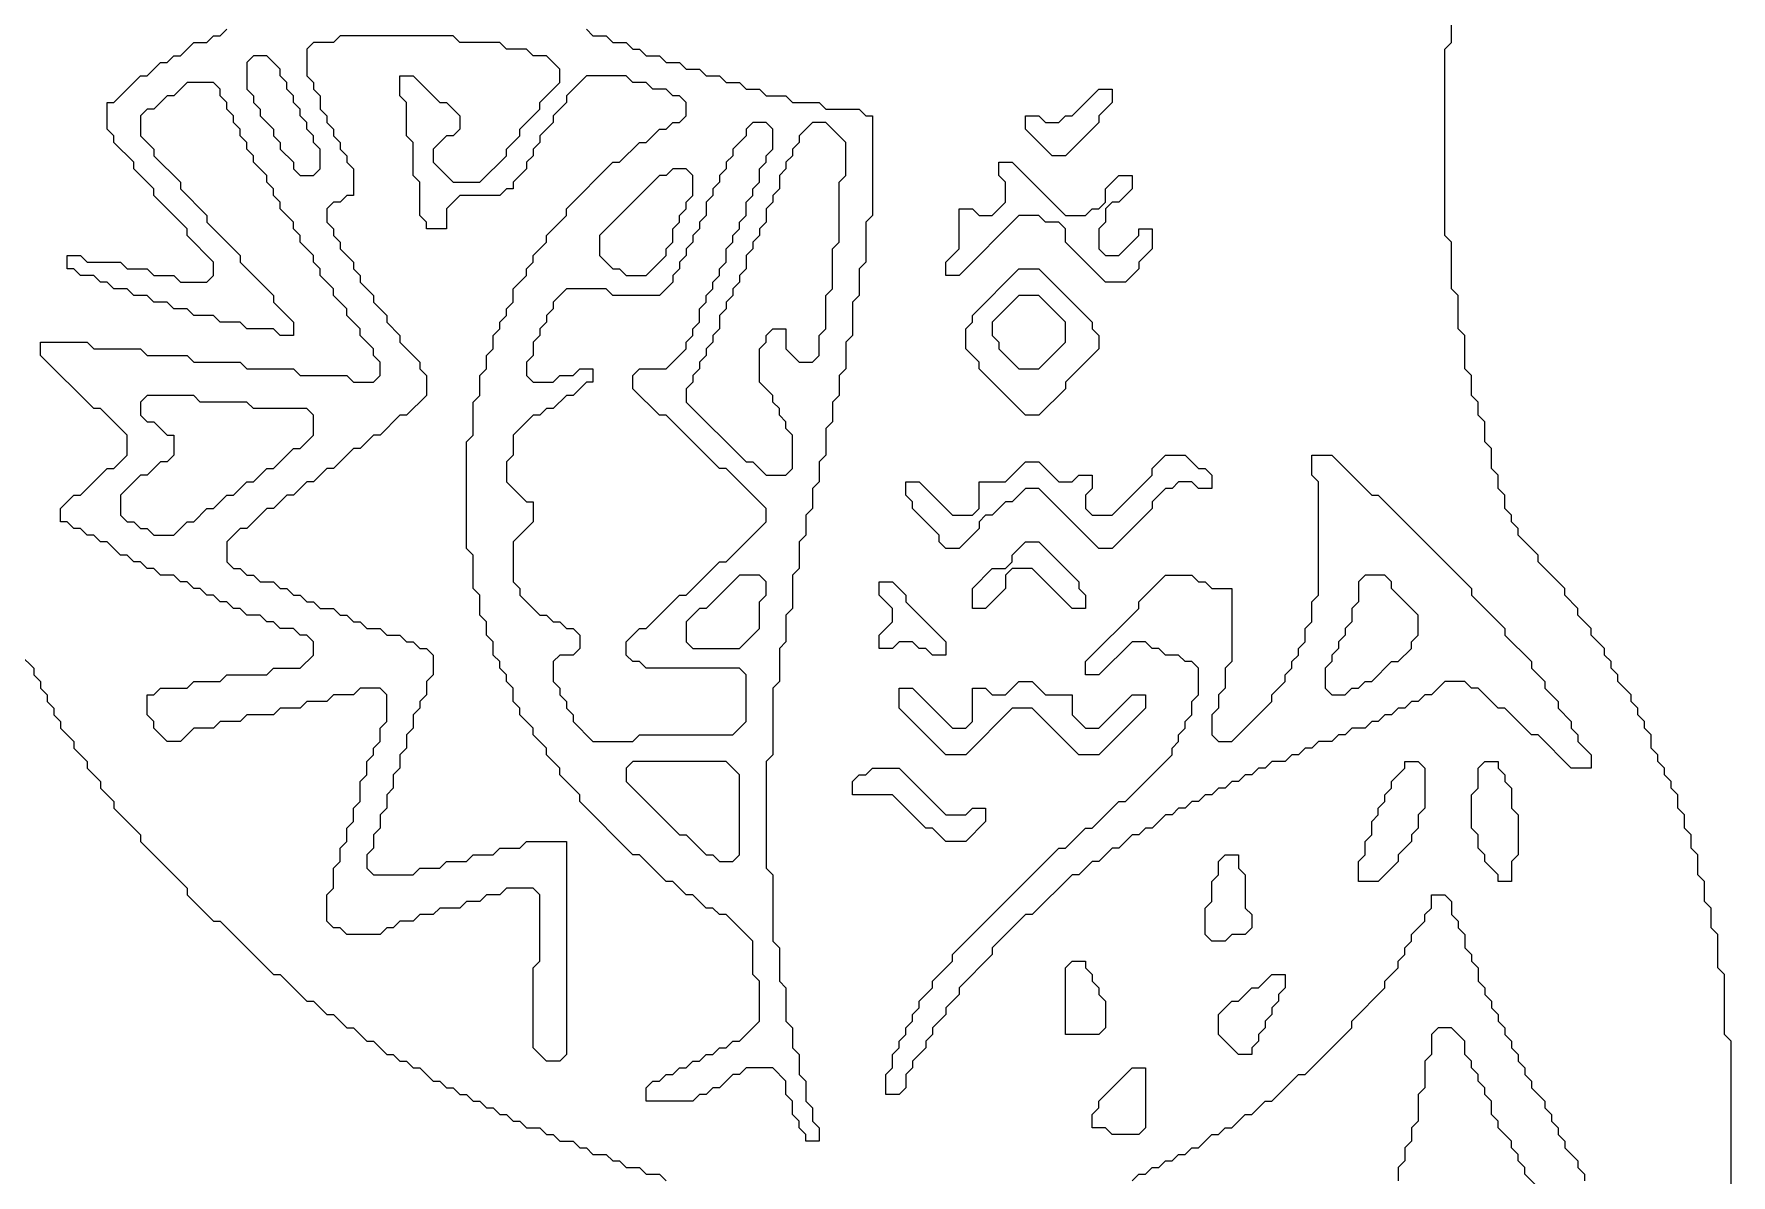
# Model space of a CAD drawing. Header units: metres. Extents: x 0 to 582, y 0 to 511.
# Drawn here: x 195 to 450, y 182.9 to 354.3 of the extents above; entities that cross this region are included whole.
import ezdxf

# ---------------------------------------------------------------- set-up
doc = ezdxf.new("R2010")
doc.units = ezdxf.units.M

msp = doc.modelspace()

# ---------------------------------------------------------------- linework, layer by layer
for points in [[(450, 179), (450, 203), (450, 203), (449, 204), (449, 204), (449, 213), (449, 213), (448, 214), (448, 214), (448, 219), (448, 219), (447, 220), (447, 220), (447, 223), (447, 223), (446, 224), (446, 224), (446, 227), (446, 227), (445, 228), (445, 228), (445, 231), (445, 231), (444, 232), (444, 232), (444, 234), (444, 234), (443, 235), (443, 235), (443, 237), (443, 237), (442, 238), (442, 238), (442, 240), (442, 240), (441, 241), (441, 241), (441, 242), (441, 242), (440, 243), (440, 243), (440, 244), (440, 244), (439, 245), (439, 245), (439, 246), (439, 246), (438, 247), (438, 247), (438, 249), (438, 249), (437, 250), (437, 250), (437, 251), (437, 251), (436, 252), (436, 252), (436, 253), (436, 253), (435, 254), (435, 254), (435, 255), (435, 255), (433, 257), (433, 257), (433, 258), (433, 258), (432, 259), (432, 259), (432, 260), (432, 260), (431, 261), (431, 261), (431, 262), (431, 262), (429, 264), (429, 264), (429, 265), (429, 265), (427, 267), (427, 267), (427, 268), (427, 268), (425, 270), (425, 270), (425, 271), (425, 271), (421, 275), (421, 275), (421, 276), (421, 276), (418, 279), (418, 279), (418, 280), (418, 280), (417, 281), (417, 281), (417, 282), (417, 282), (416, 283), (416, 283), (416, 285), (416, 285), (415, 286), (415, 286), (415, 288), (415, 288), (414, 289), (414, 289), (414, 292), (414, 292), (413, 293), (413, 293), (413, 296), (413, 296), (412, 297), (412, 297), (412, 299), (412, 299), (411, 300), (411, 300), (411, 303), (411, 303), (410, 304), (410, 304), (410, 309), (410, 309), (409, 310), (409, 310), (409, 315), (409, 315), (408, 316), (408, 316), (408, 323), (408, 323), (407, 324), (407, 324), (407, 352), (407, 352), (408, 353), (408, 353), (408, 359)], [(311, 188), (311, 189), (311, 189), (310, 190), (310, 190), (310, 191), (310, 191), (309, 192), (309, 192), (309, 194), (309, 194), (308, 195), (308, 195), (308, 197), (308, 197), (306, 199), (306, 199), (302, 199), (302, 199), (301, 198), (301, 198), (300, 198), (300, 198), (298, 196), (298, 196), (297, 196), (297, 196), (296, 195), (296, 195), (295, 195), (295, 195), (294, 194), (294, 194), (287, 194), (287, 194), (287, 196), (287, 196), (288, 197), (288, 197), (289, 197), (289, 197), (290, 198), (290, 198), (291, 198), (291, 198), (292, 199), (292, 199), (293, 199), (293, 199), (294, 200), (294, 200), (295, 200), (295, 200), (296, 201), (296, 201), (297, 201), (297, 201), (298, 202), (298, 202), (299, 202), (299, 202), (300, 203), (300, 203), (301, 203), (301, 203), (304, 206), (304, 206), (304, 212), (304, 212), (303, 213), (303, 213), (303, 218), (303, 218), (299, 222), (299, 222), (298, 222), (298, 222), (297, 223), (297, 223), (296, 223), (296, 223), (294, 225), (294, 225), (293, 225), (293, 225), (291, 227), (291, 227), (290, 227), (290, 227), (286, 231), (286, 231), (285, 231), (285, 231), (277, 239), (277, 239), (277, 240), (277, 240), (274, 243), (274, 243), (274, 244), (274, 244), (272, 246), (272, 246), (272, 247), (272, 247), (270, 249), (270, 249), (270, 250), (270, 250), (268, 252), (268, 252), (268, 253), (268, 253), (267, 254), (267, 254), (267, 256), (267, 256), (266, 257), (266, 257), (266, 258), (266, 258), (265, 259), (265, 259), (265, 260), (265, 260), (264, 261), (264, 261), (264, 263), (264, 263), (263, 264), (263, 264), (263, 266), (263, 266), (262, 267), (262, 267), (262, 270), (262, 270), (261, 271), (261, 271), (261, 276), (261, 276), (260, 277), (260, 277), (260, 293), (260, 293), (261, 294), (261, 294), (261, 299), (261, 299), (262, 300), (262, 300), (262, 303), (262, 303), (263, 304), (263, 304), (263, 306), (263, 306), (264, 307), (264, 307), (264, 309), (264, 309), (265, 310), (265, 310), (265, 311), (265, 311), (266, 312), (266, 312), (266, 313), (266, 313), (267, 314), (267, 314), (267, 316), (267, 316), (269, 318), (269, 318), (269, 319), (269, 319), (270, 320), (270, 320), (270, 321), (270, 321), (272, 323), (272, 323), (272, 324), (272, 324), (275, 327), (275, 327), (275, 328), (275, 328), (282, 335), (282, 335), (283, 335), (283, 335), (286, 338), (286, 338), (287, 338), (287, 338), (289, 340), (289, 340), (290, 340), (290, 340), (291, 341), (291, 341), (292, 341), (292, 341), (293, 342), (293, 342), (293, 344), (293, 344), (292, 345), (292, 345), (291, 345), (291, 345), (290, 346), (290, 346), (288, 346), (288, 346), (287, 347), (287, 347), (285, 347), (285, 347), (284, 348), (284, 348), (278, 348), (278, 348), (275, 345), (275, 345), (275, 344), (275, 344), (273, 342), (273, 342), (273, 341), (273, 341), (271, 339), (271, 339), (271, 338), (271, 338), (270, 337), (270, 337), (270, 336), (270, 336), (269, 335), (269, 335), (269, 334), (269, 334), (267, 332), (267, 332), (267, 331), (267, 331), (266, 331), (266, 331), (265, 330), (265, 330), (259, 330), (259, 330), (257, 328), (257, 328), (257, 325), (257, 325), (254, 325), (254, 325), (254, 326), (254, 326), (253, 327), (253, 327), (253, 332), (253, 332), (252, 333), (252, 333), (252, 338), (252, 338), (251, 339), (251, 339), (251, 344), (251, 344), (250, 345), (250, 345), (250, 348), (250, 348), (252, 348), (252, 348), (256, 344), (256, 344), (257, 344), (257, 344), (259, 342), (259, 342), (259, 340), (259, 340), (258, 339), (258, 339), (257, 339), (257, 339), (255, 337), (255, 337), (255, 335), (255, 335), (258, 332), (258, 332), (262, 332), (262, 332), (266, 336), (266, 336), (266, 337), (266, 337), (268, 339), (268, 339), (268, 340), (268, 340), (271, 343), (271, 343), (271, 344), (271, 344), (274, 347), (274, 347), (274, 349), (274, 349), (272, 351), (272, 351), (270, 351), (270, 351), (269, 352), (269, 352), (266, 352), (266, 352), (265, 353), (265, 353), (259, 353), (259, 353), (258, 354), (258, 354), (241, 354), (241, 354), (240, 353), (240, 353), (237, 353), (237, 353), (236, 352), (236, 352), (236, 348), (236, 348), (237, 347), (237, 347), (237, 346), (237, 346), (238, 345), (238, 345), (238, 343), (238, 343), (239, 342), (239, 342), (239, 341), (239, 341), (240, 340), (240, 340), (240, 339), (240, 339), (241, 338), (241, 338), (241, 337), (241, 337), (242, 336), (242, 336), (242, 335), (242, 335), (243, 334), (243, 334), (243, 330), (243, 330), (242, 330), (242, 330), (241, 329), (241, 329), (240, 329), (240, 329), (239, 328), (239, 328), (239, 326), (239, 326), (240, 325), (240, 325), (240, 324), (240, 324), (241, 323), (241, 323), (241, 322), (241, 322), (243, 320), (243, 320), (243, 319), (243, 319), (244, 318), (244, 318), (244, 317), (244, 317), (246, 315), (246, 315), (246, 314), (246, 314), (248, 312), (248, 312), (248, 311), (248, 311), (250, 309), (250, 309), (250, 308), (250, 308), (253, 305), (253, 305), (253, 304), (253, 304), (254, 303), (254, 303), (254, 300), (254, 300), (251, 297), (251, 297), (250, 297), (250, 297), (247, 294), (247, 294), (246, 294), (246, 294), (244, 292), (244, 292), (243, 292), (243, 292), (240, 289), (240, 289), (239, 289), (239, 289), (237, 287), (237, 287), (236, 287), (236, 287), (234, 285), (234, 285), (233, 285), (233, 285), (231, 283), (231, 283), (230, 283), (230, 283), (227, 280), (227, 280), (226, 280), (226, 280), (224, 278), (224, 278), (224, 275), (224, 275), (225, 274), (225, 274), (226, 274), (226, 274), (227, 273), (227, 273), (228, 273), (228, 273), (229, 272), (229, 272), (231, 272), (231, 272), (232, 271), (232, 271), (233, 271), (233, 271), (234, 270), (234, 270), (235, 270), (235, 270), (236, 269), (236, 269), (237, 269), (237, 269), (238, 268), (238, 268), (240, 268), (240, 268), (241, 267), (241, 267), (242, 267), (242, 267), (243, 266), (243, 266), (244, 266), (244, 266), (245, 265), (245, 265), (247, 265), (247, 265), (248, 264), (248, 264), (250, 264), (250, 264), (251, 263), (251, 263), (252, 263), (252, 263), (253, 262), (253, 262), (254, 262), (254, 262), (255, 261), (255, 261), (255, 258), (255, 258), (254, 257), (254, 257), (254, 255), (254, 255), (253, 254), (253, 254), (253, 253), (253, 253), (252, 252), (252, 252), (252, 250), (252, 250), (251, 249), (251, 249), (251, 247), (251, 247), (250, 246), (250, 246), (250, 244), (250, 244), (249, 243), (249, 243), (249, 241), (249, 241), (248, 240), (248, 240), (248, 238), (248, 238), (247, 237), (247, 237), (247, 235), (247, 235), (246, 234), (246, 234), (246, 232), (246, 232), (245, 231), (245, 231), (245, 229), (245, 229), (246, 228), (246, 228), (252, 228), (252, 228), (253, 229), (253, 229), (256, 229), (256, 229), (257, 230), (257, 230), (260, 230), (260, 230), (261, 231), (261, 231), (264, 231), (264, 231), (265, 232), (265, 232), (268, 232), (268, 232), (269, 233), (269, 233), (275, 233), (275, 233), (275, 201), (275, 201), (274, 200), (274, 200), (272, 200), (272, 200), (270, 202), (270, 202), (270, 214), (270, 214), (271, 215), (271, 215), (271, 225), (271, 225), (270, 226), (270, 226), (266, 226), (266, 226), (265, 225), (265, 225), (263, 225), (263, 225), (262, 224), (262, 224), (260, 224), (260, 224), (259, 223), (259, 223), (256, 223), (256, 223), (255, 222), (255, 222), (253, 222), (253, 222), (252, 221), (252, 221), (250, 221), (250, 221), (249, 220), (249, 220), (248, 220), (248, 220), (247, 219), (247, 219), (242, 219), (242, 219), (241, 220), (241, 220), (240, 220), (240, 220), (239, 221), (239, 221), (239, 225), (239, 225), (240, 226), (240, 226), (240, 229), (240, 229), (241, 230), (241, 230), (241, 232), (241, 232), (242, 233), (242, 233), (242, 235), (242, 235), (243, 236), (243, 236), (243, 238), (243, 238), (244, 239), (244, 239), (244, 242), (244, 242), (245, 243), (245, 243), (245, 245), (245, 245), (246, 246), (246, 246), (246, 247), (246, 247), (247, 248), (247, 248), (247, 250), (247, 250), (248, 251), (248, 251), (248, 255), (248, 255), (247, 256), (247, 256), (244, 256), (244, 256), (243, 255), (243, 255), (240, 255), (240, 255), (239, 254), (239, 254), (236, 254), (236, 254), (235, 253), (235, 253), (232, 253), (232, 253), (231, 252), (231, 252), (227, 252), (227, 252), (226, 251), (226, 251), (223, 251), (223, 251), (222, 250), (222, 250), (219, 250), (219, 250), (217, 248), (217, 248), (215, 248), (215, 248), (213, 250), (213, 250), (213, 251), (213, 251), (212, 252), (212, 252), (212, 255), (212, 255), (213, 255), (213, 255), (214, 256), (214, 256), (218, 256), (218, 256), (219, 257), (219, 257), (223, 257), (223, 257), (224, 258), (224, 258), (230, 258), (230, 258), (231, 259), (231, 259), (235, 259), (235, 259), (237, 261), (237, 261), (237, 263), (237, 263), (236, 264), (236, 264), (235, 264), (235, 264), (234, 265), (234, 265), (232, 265), (232, 265), (231, 266), (231, 266), (230, 266), (230, 266), (229, 267), (229, 267), (227, 267), (227, 267), (226, 268), (226, 268), (225, 268), (225, 268), (224, 269), (224, 269), (223, 269), (223, 269), (222, 270), (222, 270), (221, 270), (221, 270), (220, 271), (220, 271), (219, 271), (219, 271), (218, 272), (218, 272), (217, 272), (217, 272), (216, 273), (216, 273), (214, 273), (214, 273), (213, 274), (213, 274), (212, 274), (212, 274), (211, 275), (211, 275), (210, 275), (210, 275), (209, 276), (209, 276), (208, 276), (208, 276), (206, 278), (206, 278), (205, 278), (205, 278), (204, 279), (204, 279), (203, 279), (203, 279), (202, 280), (202, 280), (201, 280), (201, 280), (200, 281), (200, 281), (199, 281), (199, 281), (199, 283), (199, 283), (201, 285), (201, 285), (202, 285), (202, 285), (206, 289), (206, 289), (207, 289), (207, 289), (209, 291), (209, 291), (209, 294), (209, 294), (205, 298), (205, 298), (204, 298), (204, 298), (196, 306), (196, 306), (196, 308), (196, 308), (203, 308), (203, 308), (204, 307), (204, 307), (211, 307), (211, 307), (212, 306), (212, 306), (218, 306), (218, 306), (219, 305), (219, 305), (226, 305), (226, 305), (227, 304), (227, 304), (234, 304), (234, 304), (235, 303), (235, 303), (242, 303), (242, 303), (243, 302), (243, 302), (246, 302), (246, 302), (247, 303), (247, 303), (247, 305), (247, 305), (246, 306), (246, 306), (246, 307), (246, 307), (244, 309), (244, 309), (244, 310), (244, 310), (242, 312), (242, 312), (242, 313), (242, 313), (240, 315), (240, 315), (240, 316), (240, 316), (238, 318), (238, 318), (238, 319), (238, 319), (237, 320), (237, 320), (237, 321), (237, 321), (235, 323), (235, 323), (235, 324), (235, 324), (234, 325), (234, 325), (234, 326), (234, 326), (232, 328), (232, 328), (232, 329), (232, 329), (231, 330), (231, 330), (231, 331), (231, 331), (230, 332), (230, 332), (230, 333), (230, 333), (228, 335), (228, 335), (228, 336), (228, 336), (227, 337), (227, 337), (227, 338), (227, 338), (226, 339), (226, 339), (226, 340), (226, 340), (225, 341), (225, 341), (225, 342), (225, 342), (224, 343), (224, 343), (224, 344), (224, 344), (223, 345), (223, 345), (223, 346), (223, 346), (222, 347), (222, 347), (218, 347), (218, 347), (216, 345), (216, 345), (215, 345), (215, 345), (213, 343), (213, 343), (212, 343), (212, 343), (211, 342), (211, 342), (211, 339), (211, 339), (213, 337), (213, 337), (213, 336), (213, 336), (217, 332), (217, 332), (217, 331), (217, 331), (221, 327), (221, 327), (221, 326), (221, 326), (226, 321), (226, 321), (226, 320), (226, 320), (231, 315), (231, 315), (231, 314), (231, 314), (234, 311), (234, 311), (234, 309), (234, 309), (232, 309), (232, 309), (231, 310), (231, 310), (227, 310), (227, 310), (226, 311), (226, 311), (223, 311), (223, 311), (222, 312), (222, 312), (219, 312), (219, 312), (218, 313), (218, 313), (216, 313), (216, 313), (215, 314), (215, 314), (213, 314), (213, 314), (212, 315), (212, 315), (210, 315), (210, 315), (209, 316), (209, 316), (207, 316), (207, 316), (206, 317), (206, 317), (205, 317), (205, 317), (204, 318), (204, 318), (202, 318), (202, 318), (201, 319), (201, 319), (200, 319), (200, 319), (200, 321), (200, 321), (202, 321), (202, 321), (203, 320), (203, 320), (208, 320), (208, 320), (209, 319), (209, 319), (212, 319), (212, 319), (213, 318), (213, 318), (216, 318), (216, 318), (217, 317), (217, 317), (221, 317), (221, 317), (222, 318), (222, 318), (222, 320), (222, 320), (218, 324), (218, 324), (218, 325), (218, 325), (213, 330), (213, 330), (213, 331), (213, 331), (210, 334), (210, 334), (210, 335), (210, 335), (207, 338), (207, 338), (207, 339), (207, 339), (206, 340), (206, 340), (206, 344), (206, 344), (207, 344), (207, 344), (211, 348), (211, 348), (212, 348), (212, 348), (214, 350), (214, 350), (215, 350), (215, 350), (216, 351), (216, 351), (217, 351), (217, 351), (219, 353), (219, 353), (221, 353), (221, 353), (222, 354), (222, 354), (223, 354), (223, 354), (224, 355)], [(278, 355), (279, 354), (279, 354), (281, 354), (281, 354), (282, 353), (282, 353), (284, 353), (284, 353), (285, 352), (285, 352), (286, 352), (286, 352), (287, 351), (287, 351), (289, 351), (289, 351), (290, 350), (290, 350), (292, 350), (292, 350), (293, 349), (293, 349), (295, 349), (295, 349), (296, 348), (296, 348), (298, 348), (298, 348), (299, 347), (299, 347), (301, 347), (301, 347), (302, 346), (302, 346), (304, 346), (304, 346), (305, 345), (305, 345), (308, 345), (308, 345), (309, 344), (309, 344), (313, 344), (313, 344), (314, 343), (314, 343), (319, 343), (319, 343), (320, 342), (320, 342), (321, 342), (321, 342), (321, 327), (321, 327), (320, 326), (320, 326), (320, 320), (320, 320), (319, 319), (319, 319), (319, 315), (319, 315), (318, 314), (318, 314), (318, 309), (318, 309), (317, 308), (317, 308), (317, 304), (317, 304), (316, 303), (316, 303), (316, 300), (316, 300), (315, 299), (315, 299), (315, 296), (315, 296), (314, 295), (314, 295), (314, 291), (314, 291), (313, 290), (313, 290), (313, 287), (313, 287), (312, 286), (312, 286), (312, 283), (312, 283), (311, 282), (311, 282), (311, 279), (311, 279), (310, 278), (310, 278), (310, 274), (310, 274), (309, 273), (309, 273), (309, 268), (309, 268), (308, 267), (308, 267), (308, 263), (308, 263), (307, 262), (307, 262), (307, 257), (307, 257), (306, 256), (306, 256), (306, 246), (306, 246), (305, 245), (305, 245), (305, 229), (305, 229), (306, 228), (306, 228), (306, 218), (306, 218), (307, 217), (307, 217), (307, 212), (307, 212), (308, 211), (308, 211), (308, 206), (308, 206), (309, 205), (309, 205), (309, 202), (309, 202), (310, 201), (310, 201), (310, 198), (310, 198), (311, 197), (311, 197), (311, 194), (311, 194), (312, 193), (312, 193), (312, 191), (312, 191), (313, 190), (313, 190), (313, 188), (313, 188), (311, 188)], [(234, 334), (235, 333), (235, 333), (237, 333), (237, 333), (238, 334), (238, 334), (238, 337), (238, 337), (237, 338), (237, 338), (237, 339), (237, 339), (236, 340), (236, 340), (236, 341), (236, 341), (235, 342), (235, 342), (235, 343), (235, 343), (234, 344), (234, 344), (234, 345), (234, 345), (233, 346), (233, 346), (233, 347), (233, 347), (232, 348), (232, 348), (232, 349), (232, 349), (230, 351), (230, 351), (228, 351), (228, 351), (227, 350), (227, 350), (227, 346), (227, 346), (228, 345), (228, 345), (228, 344), (228, 344), (229, 343), (229, 343), (229, 342), (229, 342), (231, 340), (231, 340), (231, 339), (231, 339), (232, 338), (232, 338), (232, 337), (232, 337), (234, 335), (234, 335), (234, 334)], [(348, 336), (344, 340), (344, 340), (344, 342), (344, 342), (346, 342), (346, 342), (347, 341), (347, 341), (349, 341), (349, 341), (350, 342), (350, 342), (351, 342), (351, 342), (355, 346), (355, 346), (357, 346), (357, 346), (357, 344), (357, 344), (355, 342), (355, 342), (355, 341), (355, 341), (350, 336), (350, 336), (348, 336)], [(279, 248), (285, 248), (285, 248), (286, 249), (286, 249), (300, 249), (300, 249), (302, 251), (302, 251), (302, 258), (302, 258), (301, 259), (301, 259), (287, 259), (287, 259), (286, 260), (286, 260), (285, 260), (285, 260), (284, 261), (284, 261), (284, 263), (284, 263), (286, 265), (286, 265), (287, 265), (287, 265), (292, 270), (292, 270), (293, 270), (293, 270), (298, 275), (298, 275), (299, 275), (299, 275), (305, 281), (305, 281), (305, 283), (305, 283), (299, 289), (299, 289), (298, 289), (298, 289), (290, 297), (290, 297), (289, 297), (289, 297), (285, 301), (285, 301), (285, 303), (285, 303), (286, 304), (286, 304), (290, 304), (290, 304), (293, 307), (293, 307), (293, 308), (293, 308), (294, 309), (294, 309), (294, 310), (294, 310), (295, 311), (295, 311), (295, 313), (295, 313), (296, 314), (296, 314), (296, 315), (296, 315), (297, 316), (297, 316), (297, 317), (297, 317), (298, 318), (298, 318), (298, 319), (298, 319), (299, 320), (299, 320), (299, 322), (299, 322), (300, 323), (300, 323), (300, 324), (300, 324), (301, 325), (301, 325), (301, 326), (301, 326), (302, 327), (302, 327), (302, 329), (302, 329), (303, 330), (303, 330), (303, 331), (303, 331), (304, 332), (304, 332), (304, 334), (304, 334), (305, 335), (305, 335), (305, 336), (305, 336), (306, 337), (306, 337), (306, 340), (306, 340), (305, 341), (305, 341), (303, 341), (303, 341), (302, 340), (302, 340), (302, 339), (302, 339), (300, 337), (300, 337), (300, 336), (300, 336), (299, 335), (299, 335), (299, 334), (299, 334), (298, 333), (298, 333), (298, 332), (298, 332), (297, 331), (297, 331), (297, 330), (297, 330), (296, 329), (296, 329), (296, 327), (296, 327), (295, 326), (295, 326), (295, 325), (295, 325), (294, 324), (294, 324), (294, 323), (294, 323), (293, 322), (293, 322), (293, 321), (293, 321), (292, 320), (292, 320), (292, 319), (292, 319), (291, 318), (291, 318), (291, 317), (291, 317), (289, 315), (289, 315), (282, 315), (282, 315), (281, 316), (281, 316), (275, 316), (275, 316), (273, 314), (273, 314), (273, 313), (273, 313), (272, 312), (272, 312), (272, 311), (272, 311), (271, 310), (271, 310), (271, 309), (271, 309), (270, 308), (270, 308), (270, 306), (270, 306), (269, 305), (269, 305), (269, 303), (269, 303), (270, 302), (270, 302), (273, 302), (273, 302), (274, 303), (274, 303), (276, 303), (276, 303), (277, 304), (277, 304), (279, 304), (279, 304), (279, 302), (279, 302), (278, 302), (278, 302), (276, 300), (276, 300), (275, 300), (275, 300), (273, 298), (273, 298), (272, 298), (272, 298), (271, 297), (271, 297), (270, 297), (270, 297), (267, 294), (267, 294), (267, 291), (267, 291), (266, 290), (266, 290), (266, 287), (266, 287), (269, 284), (269, 284), (270, 284), (270, 284), (270, 281), (270, 281), (267, 278), (267, 278), (267, 272), (267, 272), (268, 271), (268, 271), (268, 270), (268, 270), (271, 267), (271, 267), (272, 267), (272, 267), (273, 266), (273, 266), (274, 266), (274, 266), (275, 265), (275, 265), (276, 265), (276, 265), (277, 264), (277, 264), (277, 262), (277, 262), (276, 261), (276, 261), (274, 261), (274, 261), (273, 260), (273, 260), (273, 257), (273, 257), (274, 256), (274, 256), (274, 255), (274, 255), (275, 254), (275, 254), (275, 253), (275, 253), (276, 252), (276, 252), (276, 251), (276, 251), (279, 248)], [(305, 288), (308, 288), (308, 288), (309, 289), (309, 289), (309, 294), (309, 294), (308, 295), (308, 295), (308, 296), (308, 296), (307, 297), (307, 297), (307, 298), (307, 298), (306, 299), (306, 299), (306, 300), (306, 300), (304, 302), (304, 302), (304, 307), (304, 307), (305, 308), (305, 308), (305, 309), (305, 309), (306, 310), (306, 310), (308, 310), (308, 310), (308, 307), (308, 307), (310, 305), (310, 305), (312, 305), (312, 305), (313, 306), (313, 306), (313, 309), (313, 309), (314, 310), (314, 310), (314, 315), (314, 315), (315, 316), (315, 316), (315, 322), (315, 322), (316, 323), (316, 323), (316, 332), (316, 332), (317, 333), (317, 333), (317, 338), (317, 338), (314, 341), (314, 341), (312, 341), (312, 341), (310, 339), (310, 339), (310, 338), (310, 338), (309, 337), (309, 337), (309, 336), (309, 336), (308, 335), (308, 335), (308, 334), (308, 334), (307, 333), (307, 333), (307, 331), (307, 331), (306, 330), (306, 330), (306, 329), (306, 329), (305, 328), (305, 328), (305, 326), (305, 326), (304, 325), (304, 325), (304, 324), (304, 324), (303, 323), (303, 323), (303, 322), (303, 322), (302, 321), (302, 321), (302, 319), (302, 319), (301, 318), (301, 318), (301, 317), (301, 317), (300, 316), (300, 316), (300, 315), (300, 315), (299, 314), (299, 314), (299, 313), (299, 313), (298, 312), (298, 312), (298, 310), (298, 310), (297, 309), (297, 309), (297, 308), (297, 308), (296, 307), (296, 307), (296, 306), (296, 306), (295, 305), (295, 305), (295, 304), (295, 304), (294, 303), (294, 303), (294, 302), (294, 302), (293, 301), (293, 301), (293, 299), (293, 299), (302, 290), (302, 290), (303, 290), (303, 290), (305, 288)], [(356, 317), (350, 323), (350, 323), (350, 325), (350, 325), (349, 326), (349, 326), (347, 326), (347, 326), (346, 327), (346, 327), (343, 327), (343, 327), (334, 318), (334, 318), (332, 318), (332, 318), (332, 320), (332, 320), (334, 322), (334, 322), (334, 328), (334, 328), (336, 328), (336, 328), (337, 327), (337, 327), (339, 327), (339, 327), (341, 329), (341, 329), (341, 332), (341, 332), (340, 333), (340, 333), (340, 335), (340, 335), (342, 335), (342, 335), (350, 327), (350, 327), (353, 327), (353, 327), (354, 328), (354, 328), (355, 328), (355, 328), (356, 329), (356, 329), (356, 331), (356, 331), (358, 333), (358, 333), (360, 333), (360, 333), (360, 331), (360, 331), (358, 329), (358, 329), (357, 329), (357, 329), (356, 328), (356, 328), (356, 326), (356, 326), (355, 325), (355, 325), (355, 322), (355, 322), (356, 321), (356, 321), (358, 321), (358, 321), (361, 324), (361, 324), (361, 325), (361, 325), (363, 325), (363, 325), (363, 322), (363, 322), (361, 320), (361, 320), (361, 319), (361, 319), (359, 317), (359, 317), (356, 317)], [(283, 319), (284, 318), (284, 318), (287, 318), (287, 318), (290, 321), (290, 321), (290, 322), (290, 322), (291, 323), (291, 323), (291, 325), (291, 325), (292, 326), (292, 326), (292, 327), (292, 327), (293, 328), (293, 328), (293, 329), (293, 329), (294, 330), (294, 330), (294, 333), (294, 333), (293, 334), (293, 334), (291, 334), (291, 334), (290, 333), (290, 333), (289, 333), (289, 333), (280, 324), (280, 324), (280, 321), (280, 321), (282, 319), (282, 319), (283, 319)], [(344, 297), (337, 304), (337, 304), (337, 305), (337, 305), (335, 307), (335, 307), (335, 310), (335, 310), (336, 311), (336, 311), (336, 312), (336, 312), (343, 319), (343, 319), (346, 319), (346, 319), (354, 311), (354, 311), (354, 310), (354, 310), (355, 309), (355, 309), (355, 307), (355, 307), (350, 302), (350, 302), (350, 301), (350, 301), (346, 297), (346, 297), (344, 297)], [(343, 304), (346, 304), (346, 304), (350, 308), (350, 308), (350, 311), (350, 311), (346, 315), (346, 315), (343, 315), (343, 315), (339, 311), (339, 311), (339, 309), (339, 309), (340, 308), (340, 308), (340, 307), (340, 307), (343, 304)], [(212, 280), (213, 279), (213, 279), (216, 279), (216, 279), (218, 281), (218, 281), (219, 281), (219, 281), (221, 283), (221, 283), (222, 283), (222, 283), (224, 285), (224, 285), (225, 285), (225, 285), (227, 287), (227, 287), (228, 287), (228, 287), (230, 289), (230, 289), (231, 289), (231, 289), (234, 292), (234, 292), (235, 292), (235, 292), (237, 294), (237, 294), (237, 297), (237, 297), (236, 298), (236, 298), (228, 298), (228, 298), (227, 299), (227, 299), (220, 299), (220, 299), (219, 300), (219, 300), (212, 300), (212, 300), (211, 299), (211, 299), (211, 297), (211, 297), (212, 296), (212, 296), (213, 296), (213, 296), (215, 294), (215, 294), (216, 294), (216, 294), (216, 291), (216, 291), (215, 290), (215, 290), (214, 290), (214, 290), (212, 288), (212, 288), (211, 288), (211, 288), (208, 285), (208, 285), (208, 282), (208, 282), (209, 281), (209, 281), (210, 281), (210, 281), (211, 280), (211, 280), (212, 280)], [(323, 195), (323, 198), (323, 198), (324, 199), (324, 199), (324, 201), (324, 201), (325, 202), (325, 202), (325, 203), (325, 203), (326, 204), (326, 204), (326, 205), (326, 205), (327, 206), (327, 206), (327, 207), (327, 207), (328, 208), (328, 208), (328, 209), (328, 209), (330, 211), (330, 211), (330, 212), (330, 212), (333, 215), (333, 215), (333, 216), (333, 216), (349, 232), (349, 232), (350, 232), (350, 232), (353, 235), (353, 235), (354, 235), (354, 235), (358, 239), (358, 239), (359, 239), (359, 239), (366, 246), (366, 246), (366, 247), (366, 247), (367, 248), (367, 248), (367, 249), (367, 249), (368, 250), (368, 250), (368, 251), (368, 251), (369, 252), (369, 252), (369, 254), (369, 254), (370, 255), (370, 255), (370, 259), (370, 259), (369, 260), (369, 260), (368, 260), (368, 260), (367, 261), (367, 261), (365, 261), (365, 261), (364, 262), (364, 262), (363, 262), (363, 262), (362, 263), (362, 263), (360, 263), (360, 263), (355, 258), (355, 258), (353, 258), (353, 258), (353, 260), (353, 260), (361, 268), (361, 268), (361, 269), (361, 269), (365, 273), (365, 273), (369, 273), (369, 273), (370, 272), (370, 272), (371, 272), (371, 272), (372, 271), (372, 271), (375, 271), (375, 271), (375, 260), (375, 260), (374, 259), (374, 259), (374, 256), (374, 256), (373, 255), (373, 255), (373, 253), (373, 253), (372, 252), (372, 252), (372, 249), (372, 249), (373, 248), (373, 248), (375, 248), (375, 248), (381, 254), (381, 254), (381, 255), (381, 255), (383, 257), (383, 257), (383, 258), (383, 258), (384, 259), (384, 259), (384, 260), (384, 260), (385, 261), (385, 261), (385, 262), (385, 262), (386, 263), (386, 263), (386, 265), (386, 265), (387, 266), (387, 266), (387, 269), (387, 269), (388, 270), (388, 270), (388, 287), (388, 287), (387, 288), (387, 288), (387, 291), (387, 291), (390, 291), (390, 291), (396, 285), (396, 285), (397, 285), (397, 285), (411, 271), (411, 271), (411, 270), (411, 270), (416, 265), (416, 265), (416, 264), (416, 264), (420, 260), (420, 260), (420, 259), (420, 259), (422, 257), (422, 257), (422, 256), (422, 256), (424, 254), (424, 254), (424, 253), (424, 253), (426, 251), (426, 251), (426, 250), (426, 250), (427, 249), (427, 249), (427, 248), (427, 248), (429, 246), (429, 246), (429, 244), (429, 244), (426, 244), (426, 244), (421, 249), (421, 249), (420, 249), (420, 249), (416, 253), (416, 253), (415, 253), (415, 253), (412, 256), (412, 256), (411, 256), (411, 256), (410, 257), (410, 257), (407, 257), (407, 257), (405, 255), (405, 255), (404, 255), (404, 255), (403, 254), (403, 254), (402, 254), (402, 254), (401, 253), (401, 253), (400, 253), (400, 253), (399, 252), (399, 252), (398, 252), (398, 252), (397, 251), (397, 251), (396, 251), (396, 251), (395, 250), (395, 250), (393, 250), (393, 250), (392, 249), (392, 249), (391, 249), (391, 249), (390, 248), (390, 248), (388, 248), (388, 248), (387, 247), (387, 247), (386, 247), (386, 247), (385, 246), (385, 246), (384, 246), (384, 246), (383, 245), (383, 245), (381, 245), (381, 245), (380, 244), (380, 244), (379, 244), (379, 244), (378, 243), (378, 243), (377, 243), (377, 243), (376, 242), (376, 242), (375, 242), (375, 242), (374, 241), (374, 241), (373, 241), (373, 241), (372, 240), (372, 240), (371, 240), (371, 240), (370, 239), (370, 239), (369, 239), (369, 239), (368, 238), (368, 238), (367, 238), (367, 238), (366, 237), (366, 237), (365, 237), (365, 237), (363, 235), (363, 235), (362, 235), (362, 235), (361, 234), (361, 234), (360, 234), (360, 234), (358, 232), (358, 232), (357, 232), (357, 232), (355, 230), (355, 230), (354, 230), (354, 230), (352, 228), (352, 228), (351, 228), (351, 228), (345, 222), (345, 222), (344, 222), (344, 222), (339, 217), (339, 217), (339, 216), (339, 216), (334, 211), (334, 211), (334, 210), (334, 210), (332, 208), (332, 208), (332, 207), (332, 207), (330, 205), (330, 205), (330, 204), (330, 204), (329, 203), (329, 203), (329, 202), (329, 202), (327, 200), (327, 200), (327, 199), (327, 199), (326, 198), (326, 198), (326, 196), (326, 196), (325, 195), (325, 195), (323, 195)], [(332, 277), (331, 278), (331, 278), (331, 279), (331, 279), (327, 283), (327, 283), (327, 284), (327, 284), (326, 285), (326, 285), (326, 287), (326, 287), (328, 287), (328, 287), (333, 282), (333, 282), (336, 282), (336, 282), (337, 283), (337, 283), (337, 287), (337, 287), (341, 287), (341, 287), (344, 290), (344, 290), (346, 290), (346, 290), (349, 287), (349, 287), (351, 287), (351, 287), (352, 288), (352, 288), (354, 288), (354, 288), (354, 286), (354, 286), (353, 285), (353, 285), (353, 283), (353, 283), (354, 282), (354, 282), (357, 282), (357, 282), (363, 288), (363, 288), (363, 289), (363, 289), (365, 291), (365, 291), (368, 291), (368, 291), (370, 289), (370, 289), (371, 289), (371, 289), (372, 288), (372, 288), (372, 286), (372, 286), (370, 286), (370, 286), (369, 287), (369, 287), (367, 287), (367, 287), (366, 286), (366, 286), (365, 286), (365, 286), (363, 284), (363, 284), (363, 283), (363, 283), (357, 277), (357, 277), (355, 277), (355, 277), (346, 286), (346, 286), (344, 286), (344, 286), (342, 284), (342, 284), (341, 284), (341, 284), (339, 282), (339, 282), (338, 282), (338, 282), (337, 281), (337, 281), (337, 280), (337, 280), (334, 277), (334, 277), (332, 277)], [(336, 268), (336, 271), (336, 271), (339, 274), (339, 274), (341, 274), (341, 274), (342, 275), (342, 275), (342, 276), (342, 276), (344, 278), (344, 278), (346, 278), (346, 278), (352, 272), (352, 272), (352, 271), (352, 271), (353, 270), (353, 270), (353, 268), (353, 268), (351, 268), (351, 268), (345, 274), (345, 274), (342, 274), (342, 274), (341, 273), (341, 273), (341, 271), (341, 271), (338, 268), (338, 268), (336, 268)], [(293, 263), (294, 262), (294, 262), (301, 262), (301, 262), (304, 265), (304, 265), (304, 269), (304, 269), (305, 270), (305, 270), (305, 272), (305, 272), (304, 273), (304, 273), (301, 273), (301, 273), (296, 268), (296, 268), (295, 268), (295, 268), (293, 266), (293, 266), (293, 263)], [(389, 256), (390, 255), (390, 255), (392, 255), (392, 255), (393, 256), (393, 256), (394, 256), (394, 256), (395, 257), (395, 257), (396, 257), (396, 257), (399, 260), (399, 260), (400, 260), (400, 260), (402, 262), (402, 262), (402, 263), (402, 263), (403, 264), (403, 264), (403, 267), (403, 267), (399, 271), (399, 271), (399, 272), (399, 272), (398, 273), (398, 273), (395, 273), (395, 273), (394, 272), (394, 272), (394, 269), (394, 269), (393, 268), (393, 268), (393, 266), (393, 266), (392, 265), (392, 265), (392, 264), (392, 264), (391, 263), (391, 263), (391, 262), (391, 262), (390, 261), (390, 261), (390, 260), (390, 260), (389, 259), (389, 259), (389, 256)], [(330, 261), (329, 262), (329, 262), (328, 262), (328, 262), (327, 263), (327, 263), (325, 263), (325, 263), (324, 262), (324, 262), (322, 262), (322, 262), (322, 264), (322, 264), (324, 266), (324, 266), (324, 268), (324, 268), (322, 270), (322, 270), (322, 272), (322, 272), (324, 272), (324, 272), (326, 270), (326, 270), (326, 269), (326, 269), (332, 263), (332, 263), (332, 261), (332, 261), (330, 261)], [(193, 261), (195, 259), (195, 259), (195, 258), (195, 258), (196, 257), (196, 257), (196, 256), (196, 256), (197, 255), (197, 255), (197, 254), (197, 254), (198, 253), (198, 253), (198, 252), (198, 252), (199, 251), (199, 251), (199, 250), (199, 250), (201, 248), (201, 248), (201, 247), (201, 247), (203, 245), (203, 245), (203, 244), (203, 244), (205, 242), (205, 242), (205, 241), (205, 241), (207, 239), (207, 239), (207, 238), (207, 238), (211, 234), (211, 234), (211, 233), (211, 233), (218, 226), (218, 226), (218, 225), (218, 225), (222, 221), (222, 221), (223, 221), (223, 221), (231, 213), (231, 213), (232, 213), (232, 213), (236, 209), (236, 209), (237, 209), (237, 209), (239, 207), (239, 207), (240, 207), (240, 207), (242, 205), (242, 205), (243, 205), (243, 205), (245, 203), (245, 203), (246, 203), (246, 203), (248, 201), (248, 201), (249, 201), (249, 201), (250, 200), (250, 200), (251, 200), (251, 200), (252, 199), (252, 199), (253, 199), (253, 199), (255, 197), (255, 197), (256, 197), (256, 197), (257, 196), (257, 196), (258, 196), (258, 196), (259, 195), (259, 195), (260, 195), (260, 195), (261, 194), (261, 194), (262, 194), (262, 194), (263, 193), (263, 193), (264, 193), (264, 193), (265, 192), (265, 192), (266, 192), (266, 192), (267, 191), (267, 191), (268, 191), (268, 191), (269, 190), (269, 190), (271, 190), (271, 190), (272, 189), (272, 189), (273, 189), (273, 189), (274, 188), (274, 188), (276, 188), (276, 188), (277, 187), (277, 187), (278, 187), (278, 187), (279, 186), (279, 186), (281, 186), (281, 186), (282, 185), (282, 185), (283, 185), (283, 185), (284, 184), (284, 184), (286, 184), (286, 184), (287, 183), (287, 183), (289, 183), (289, 183), (290, 182)], [(332, 246), (325, 253), (325, 253), (325, 256), (325, 256), (327, 256), (327, 256), (333, 250), (333, 250), (335, 250), (335, 250), (336, 251), (336, 251), (336, 256), (336, 256), (338, 256), (338, 256), (339, 255), (339, 255), (341, 255), (341, 255), (343, 257), (343, 257), (345, 257), (345, 257), (347, 255), (347, 255), (351, 255), (351, 255), (351, 252), (351, 252), (353, 250), (353, 250), (355, 250), (355, 250), (360, 255), (360, 255), (362, 255), (362, 255), (362, 253), (362, 253), (355, 246), (355, 246), (352, 246), (352, 246), (345, 253), (345, 253), (342, 253), (342, 253), (335, 246), (335, 246), (332, 246)], [(297, 231), (298, 230), (298, 230), (300, 230), (300, 230), (301, 231), (301, 231), (301, 243), (301, 243), (299, 245), (299, 245), (285, 245), (285, 245), (284, 244), (284, 244), (284, 242), (284, 242), (292, 234), (292, 234), (293, 234), (293, 234), (296, 231), (296, 231), (297, 231)], [(394, 227), (394, 230), (394, 230), (395, 231), (395, 231), (395, 233), (395, 233), (396, 234), (396, 234), (396, 236), (396, 236), (397, 237), (397, 237), (397, 238), (397, 238), (398, 239), (398, 239), (398, 240), (398, 240), (399, 241), (399, 241), (399, 242), (399, 242), (401, 244), (401, 244), (401, 245), (401, 245), (403, 245), (403, 245), (404, 244), (404, 244), (404, 238), (404, 238), (403, 237), (403, 237), (403, 235), (403, 235), (402, 234), (402, 234), (402, 233), (402, 233), (400, 231), (400, 231), (400, 230), (400, 230), (397, 227), (397, 227), (394, 227)], [(415, 227), (415, 228), (415, 228), (413, 230), (413, 230), (413, 231), (413, 231), (412, 232), (412, 232), (412, 234), (412, 234), (411, 235), (411, 235), (411, 240), (411, 240), (412, 241), (412, 241), (412, 244), (412, 244), (413, 245), (413, 245), (415, 245), (415, 245), (415, 244), (415, 244), (416, 243), (416, 243), (416, 242), (416, 242), (417, 241), (417, 241), (417, 238), (417, 238), (418, 237), (418, 237), (418, 231), (418, 231), (417, 230), (417, 230), (417, 227), (417, 227), (415, 227)], [(332, 233), (330, 235), (330, 235), (329, 235), (329, 235), (324, 240), (324, 240), (318, 240), (318, 240), (318, 242), (318, 242), (319, 243), (319, 243), (320, 243), (320, 243), (321, 244), (321, 244), (325, 244), (325, 244), (332, 237), (332, 237), (335, 237), (335, 237), (336, 238), (336, 238), (338, 238), (338, 238), (338, 236), (338, 236), (335, 233), (335, 233), (332, 233)], [(372, 218), (371, 219), (371, 219), (371, 223), (371, 223), (372, 224), (372, 224), (372, 227), (372, 227), (373, 228), (373, 228), (373, 230), (373, 230), (374, 231), (374, 231), (376, 231), (376, 231), (376, 229), (376, 229), (377, 228), (377, 228), (377, 223), (377, 223), (378, 222), (378, 222), (378, 220), (378, 220), (377, 219), (377, 219), (375, 219), (375, 219), (374, 218), (374, 218), (372, 218)], [(360, 182), (361, 183), (361, 183), (362, 183), (362, 183), (363, 184), (363, 184), (364, 184), (364, 184), (365, 185), (365, 185), (366, 185), (366, 185), (367, 186), (367, 186), (368, 186), (368, 186), (369, 187), (369, 187), (370, 187), (370, 187), (372, 189), (372, 189), (373, 189), (373, 189), (374, 190), (374, 190), (375, 190), (375, 190), (377, 192), (377, 192), (378, 192), (378, 192), (380, 194), (380, 194), (381, 194), (381, 194), (385, 198), (385, 198), (386, 198), (386, 198), (393, 205), (393, 205), (393, 206), (393, 206), (398, 211), (398, 211), (398, 212), (398, 212), (400, 214), (400, 214), (400, 215), (400, 215), (401, 216), (401, 216), (401, 217), (401, 217), (402, 218), (402, 218), (402, 219), (402, 219), (404, 221), (404, 221), (404, 222), (404, 222), (405, 223), (405, 223), (405, 225), (405, 225), (407, 225), (407, 225), (408, 224), (408, 224), (408, 222), (408, 222), (409, 221), (409, 221), (409, 220), (409, 220), (410, 219), (410, 219), (410, 217), (410, 217), (411, 216), (411, 216), (411, 215), (411, 215), (412, 214), (412, 214), (412, 212), (412, 212), (413, 211), (413, 211), (413, 210), (413, 210), (414, 209), (414, 209), (414, 208), (414, 208), (415, 207), (415, 207), (415, 206), (415, 206), (416, 205), (416, 205), (416, 204), (416, 204), (417, 203), (417, 203), (417, 202), (417, 202), (418, 201), (418, 201), (418, 200), (418, 200), (419, 199), (419, 199), (419, 198), (419, 198), (420, 197), (420, 197), (420, 196), (420, 196), (422, 194), (422, 194), (422, 193), (422, 193), (423, 192), (423, 192), (423, 191), (423, 191), (424, 190), (424, 190), (424, 189), (424, 189), (425, 188), (425, 188), (425, 187), (425, 187), (427, 185), (427, 185), (427, 184), (427, 184), (428, 183), (428, 183), (428, 182)], [(350, 204), (350, 214), (350, 214), (351, 215), (351, 215), (353, 215), (353, 215), (353, 214), (353, 214), (354, 213), (354, 213), (354, 212), (354, 212), (355, 211), (355, 211), (355, 210), (355, 210), (356, 209), (356, 209), (356, 205), (356, 205), (355, 204), (355, 204), (350, 204)], [(376, 201), (373, 204), (373, 204), (373, 207), (373, 207), (375, 209), (375, 209), (376, 209), (376, 209), (378, 211), (378, 211), (379, 211), (379, 211), (381, 213), (381, 213), (383, 213), (383, 213), (383, 211), (383, 211), (382, 210), (382, 210), (382, 209), (382, 209), (381, 208), (381, 208), (381, 207), (381, 207), (380, 206), (380, 206), (380, 205), (380, 205), (379, 204), (379, 204), (379, 203), (379, 203), (378, 202), (378, 202), (378, 201), (378, 201), (376, 201)], [(421, 181), (419, 183), (419, 183), (419, 184), (419, 184), (418, 185), (418, 185), (418, 186), (418, 186), (417, 187), (417, 187), (417, 188), (417, 188), (415, 190), (415, 190), (415, 191), (415, 191), (414, 192), (414, 192), (414, 194), (414, 194), (413, 195), (413, 195), (413, 196), (413, 196), (412, 197), (412, 197), (412, 198), (412, 198), (411, 199), (411, 199), (411, 200), (411, 200), (410, 201), (410, 201), (410, 203), (410, 203), (408, 205), (408, 205), (406, 205), (406, 205), (405, 204), (405, 204), (405, 201), (405, 201), (404, 200), (404, 200), (404, 196), (404, 196), (403, 195), (403, 195), (403, 191), (403, 191), (402, 190), (402, 190), (402, 188), (402, 188), (401, 187), (401, 187), (401, 185), (401, 185), (400, 184), (400, 184), (400, 182)], [(357, 189), (356, 190), (356, 190), (354, 190), (354, 190), (354, 192), (354, 192), (355, 193), (355, 193), (355, 194), (355, 194), (360, 199), (360, 199), (362, 199), (362, 199), (362, 190), (362, 190), (361, 189), (361, 189), (357, 189)]]:
    msp.add_lwpolyline(points)

doc.saveas('drawing.dxf')
